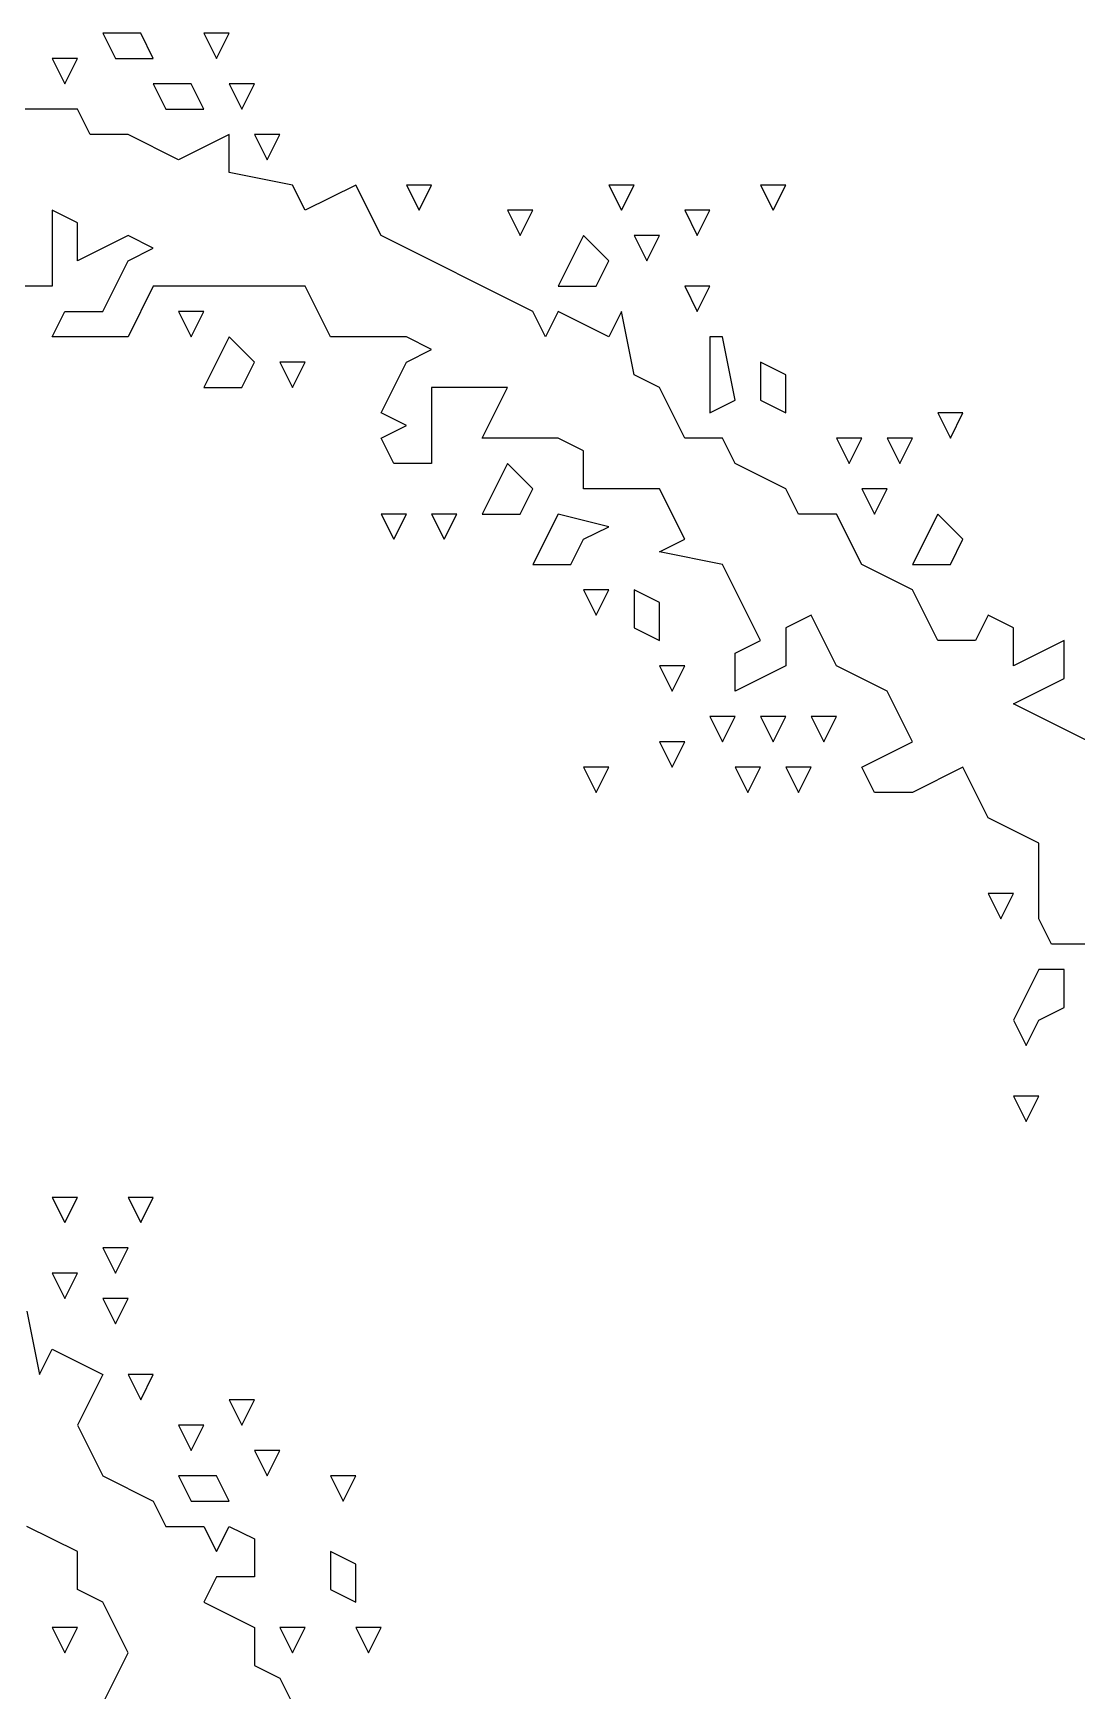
# Model space of a CAD drawing. Extents: x 2 to 124, y 0 to 170.
# Drawn here: x 39.4 to 46.04, y 157.85 to 168.39 of the extents above; entities that cross this region are included whole.
import ezdxf

# ---------------------------------------------------------------- set-up
doc = ezdxf.new("R2010")
doc.units = 0
doc.layers.add('Layer0', color=7, linetype='Continuous')

msp = doc.modelspace()

# ---------------------------------------------------------------- linework, layer by layer
at = {"layer": 'Layer0', "color": 5, "linetype": 'CONTINUOUS'}
for p, q in [((39.84375, 168.3902, 0.1), (39.92424, 168.2292, 0.1)), ((40.08523, 168.3902, 0.1), (39.84375, 168.3902, 0.1)), ((40.16572, 168.2292, 0.1), (40.08523, 168.3902, 0.1)), ((40.48769, 168.3902, 0.1), (40.56818, 168.2292, 0.1)), ((40.64867, 168.3902, 0.1), (40.48769, 168.3902, 0.1)), ((40.56818, 168.2292, 0.1), (40.64867, 168.3902, 0.1)), ((39.52178, 168.2292, 0.1), (39.60227, 168.0682, 0.1)), ((39.68277, 168.2292, 0.1), (39.52178, 168.2292, 0.1)), ((39.60227, 168.0682, 0.1), (39.68277, 168.2292, 0.1)), ((39.92424, 168.2292, 0.1), (40.16572, 168.2292, 0.1)), ((40.16572, 168.0682, 0.1), (40.24621, 167.9072, 0.1)), ((40.4072, 168.0682, 0.1), (40.16572, 168.0682, 0.1)), ((40.48769, 167.9072, 0.1), (40.4072, 168.0682, 0.1)), ((40.64867, 168.0682, 0.1), (40.72917, 167.9072, 0.1)), ((40.80966, 168.0682, 0.1), (40.64867, 168.0682, 0.1)), ((40.72917, 167.9072, 0.1), (40.80966, 168.0682, 0.1)), ((39.68277, 167.9072, 0.1), (39.19981, 167.9072, 0.1)), ((39.76326, 167.7462, 0.1), (39.68277, 167.9072, 0.1)), ((40.24621, 167.9072, 0.1), (40.48769, 167.9072, 0.1)), ((40.00473, 167.7462, 0.1), (39.76326, 167.7462, 0.1)), ((40.3267, 167.5852, 0.1), (40.00473, 167.7462, 0.1)), ((40.64867, 167.7462, 0.1), (40.3267, 167.5852, 0.1)), ((40.64867, 167.5047, 0.1), (40.64867, 167.7462, 0.1)), ((40.80966, 167.7462, 0.1), (40.89015, 167.5852, 0.1)), ((40.97064, 167.7462, 0.1), (40.80966, 167.7462, 0.1)), ((40.89015, 167.5852, 0.1), (40.97064, 167.7462, 0.1)), ((41.05114, 167.4242, 0.1), (40.64867, 167.5047, 0.1)), ((41.13163, 167.2633, 0.1), (41.05114, 167.4242, 0.1)), ((41.4536, 167.4242, 0.1), (41.13163, 167.2633, 0.1)), ((41.61458, 167.1023, 0.1), (41.4536, 167.4242, 0.1)), ((41.77557, 167.4242, 0.1), (41.85606, 167.2633, 0.1)), ((41.93655, 167.4242, 0.1), (41.77557, 167.4242, 0.1)), ((41.85606, 167.2633, 0.1), (41.93655, 167.4242, 0.1)), ((43.06345, 167.4242, 0.1), (43.14394, 167.2633, 0.1)), ((43.22443, 167.4242, 0.1), (43.06345, 167.4242, 0.1)), ((43.14394, 167.2633, 0.1), (43.22443, 167.4242, 0.1)), ((44.02936, 167.4242, 0.1), (44.10985, 167.2633, 0.1)), ((44.19034, 167.4242, 0.1), (44.02936, 167.4242, 0.1)), ((44.10985, 167.2633, 0.1), (44.19034, 167.4242, 0.1)), ((39.68277, 167.1828, 0.1), (39.52178, 167.2633, 0.1)), ((39.52178, 167.2633, 0.1), (39.52178, 166.7803, 0.1)), ((42.41951, 167.2633, 0.1), (42.5, 167.1023, 0.1)), ((42.58049, 167.2633, 0.1), (42.41951, 167.2633, 0.1)), ((42.5, 167.1023, 0.1), (42.58049, 167.2633, 0.1)), ((43.5464, 167.2633, 0.1), (43.62689, 167.1023, 0.1)), ((43.70739, 167.2633, 0.1), (43.5464, 167.2633, 0.1)), ((43.62689, 167.1023, 0.1), (43.70739, 167.2633, 0.1)), ((39.68277, 166.9413, 0.1), (39.68277, 167.1828, 0.1)), ((40.00473, 167.1023, 0.1), (39.68277, 166.9413, 0.1)), ((40.16572, 167.0218, 0.1), (40.00473, 167.1023, 0.1)), ((42.58049, 166.6193, 0.1), (41.61458, 167.1023, 0.1)), ((42.90246, 167.1023, 0.1), (42.74148, 166.7803, 0.1)), ((43.06345, 166.9413, 0.1), (42.90246, 167.1023, 0.1)), ((43.22443, 167.1023, 0.1), (43.30492, 166.9413, 0.1)), ((43.38542, 167.1023, 0.1), (43.22443, 167.1023, 0.1)), ((43.30492, 166.9413, 0.1), (43.38542, 167.1023, 0.1)), ((39.84375, 166.6193, 0.1), (40.00473, 166.9413, 0.1)), ((40.00473, 166.9413, 0.1), (40.16572, 167.0218, 0.1)), ((42.98295, 166.7803, 0.1), (43.06345, 166.9413, 0.1)), ((39.52178, 166.7803, 0.1), (39.03883, 166.7803, 0.1)), ((40.16572, 166.7803, 0.1), (40.00473, 166.4583, 0.1)), ((41.13163, 166.7803, 0.1), (40.16572, 166.7803, 0.1)), ((41.29261, 166.4583, 0.1), (41.13163, 166.7803, 0.1)), ((42.74148, 166.7803, 0.1), (42.98295, 166.7803, 0.1)), ((43.5464, 166.7803, 0.1), (43.62689, 166.6193, 0.1)), ((43.70739, 166.7803, 0.1), (43.5464, 166.7803, 0.1)), ((43.62689, 166.6193, 0.1), (43.70739, 166.7803, 0.1)), ((39.52178, 166.4583, 0.1), (39.60227, 166.6193, 0.1)), ((39.60227, 166.6193, 0.1), (39.84375, 166.6193, 0.1)), ((40.3267, 166.6193, 0.1), (40.4072, 166.4583, 0.1)), ((40.48769, 166.6193, 0.1), (40.3267, 166.6193, 0.1)), ((40.4072, 166.4583, 0.1), (40.48769, 166.6193, 0.1)), ((42.66098, 166.4583, 0.1), (42.58049, 166.6193, 0.1)), ((42.74148, 166.6193, 0.1), (42.66098, 166.4583, 0.1)), ((43.06345, 166.4583, 0.1), (42.74148, 166.6193, 0.1)), ((43.14394, 166.6193, 0.1), (43.06345, 166.4583, 0.1)), ((43.22443, 166.2169, 0.1), (43.14394, 166.6193, 0.1)), ((40.00473, 166.4583, 0.1), (39.52178, 166.4583, 0.1)), ((40.64867, 166.4583, 0.1), (40.48769, 166.1364, 0.1)), ((40.80966, 166.2973, 0.1), (40.64867, 166.4583, 0.1)), ((41.77557, 166.4583, 0.1), (41.29261, 166.4583, 0.1)), ((41.93655, 166.3778, 0.1), (41.77557, 166.4583, 0.1)), ((43.70739, 166.4583, 0.1), (43.70739, 165.9754, 0.1)), ((43.78788, 166.4583, 0.1), (43.70739, 166.4583, 0.1)), ((43.86837, 166.0559, 0.1), (43.78788, 166.4583, 0.1)), ((40.72917, 166.1364, 0.1), (40.80966, 166.2973, 0.1)), ((40.97064, 166.2973, 0.1), (41.05114, 166.1364, 0.1)), ((41.13163, 166.2973, 0.1), (40.97064, 166.2973, 0.1)), ((41.05114, 166.1364, 0.1), (41.13163, 166.2973, 0.1)), ((41.61458, 165.9754, 0.1), (41.77557, 166.2973, 0.1)), ((41.77557, 166.2973, 0.1), (41.93655, 166.3778, 0.1)), ((44.02936, 166.2973, 0.1), (44.02936, 166.0559, 0.1)), ((44.19034, 166.2169, 0.1), (44.02936, 166.2973, 0.1)), ((43.38542, 166.1364, 0.1), (43.22443, 166.2169, 0.1)), ((44.19034, 165.9754, 0.1), (44.19034, 166.2169, 0.1)), ((40.48769, 166.1364, 0.1), (40.72917, 166.1364, 0.1)), ((42.41951, 166.1364, 0.1), (41.93655, 166.1364, 0.1)), ((41.93655, 166.1364, 0.1), (41.93655, 165.6534, 0.1)), ((42.25852, 165.8144, 0.1), (42.41951, 166.1364, 0.1)), ((43.5464, 165.8144, 0.1), (43.38542, 166.1364, 0.1)), ((41.77557, 165.8949, 0.1), (41.61458, 165.9754, 0.1)), ((43.70739, 165.9754, 0.1), (43.86837, 166.0559, 0.1)), ((44.02936, 166.0559, 0.1), (44.19034, 165.9754, 0.1)), ((45.15625, 165.9754, 0.1), (45.23674, 165.8144, 0.1)), ((45.31723, 165.9754, 0.1), (45.15625, 165.9754, 0.1)), ((45.23674, 165.8144, 0.1), (45.31723, 165.9754, 0.1)), ((41.61458, 165.8144, 0.1), (41.77557, 165.8949, 0.1)), ((41.69508, 165.6534, 0.1), (41.61458, 165.8144, 0.1)), ((42.74148, 165.8144, 0.1), (42.25852, 165.8144, 0.1)), ((42.90246, 165.7339, 0.1), (42.74148, 165.8144, 0.1)), ((43.78788, 165.8144, 0.1), (43.5464, 165.8144, 0.1)), ((43.86837, 165.6534, 0.1), (43.78788, 165.8144, 0.1)), ((44.51231, 165.8144, 0.1), (44.5928, 165.6534, 0.1)), ((44.6733, 165.8144, 0.1), (44.51231, 165.8144, 0.1)), ((44.5928, 165.6534, 0.1), (44.6733, 165.8144, 0.1)), ((44.83428, 165.8144, 0.1), (44.91477, 165.6534, 0.1)), ((44.99527, 165.8144, 0.1), (44.83428, 165.8144, 0.1)), ((44.91477, 165.6534, 0.1), (44.99527, 165.8144, 0.1)), ((42.90246, 165.4924, 0.1), (42.90246, 165.7339, 0.1)), ((41.93655, 165.6534, 0.1), (41.69508, 165.6534, 0.1)), ((42.41951, 165.6534, 0.1), (42.25852, 165.3314, 0.1)), ((42.58049, 165.4924, 0.1), (42.41951, 165.6534, 0.1)), ((44.19034, 165.4924, 0.1), (43.86837, 165.6534, 0.1)), ((42.5, 165.3314, 0.1), (42.58049, 165.4924, 0.1)), ((43.38542, 165.4924, 0.1), (42.90246, 165.4924, 0.1)), ((43.5464, 165.1705, 0.1), (43.38542, 165.4924, 0.1)), ((44.27083, 165.3314, 0.1), (44.19034, 165.4924, 0.1)), ((44.6733, 165.4924, 0.1), (44.75379, 165.3314, 0.1)), ((44.83428, 165.4924, 0.1), (44.6733, 165.4924, 0.1)), ((44.75379, 165.3314, 0.1), (44.83428, 165.4924, 0.1)), ((41.61458, 165.3314, 0.1), (41.69508, 165.1705, 0.1)), ((41.77557, 165.3314, 0.1), (41.61458, 165.3314, 0.1)), ((41.69508, 165.1705, 0.1), (41.77557, 165.3314, 0.1)), ((41.93655, 165.3314, 0.1), (42.01705, 165.1705, 0.1)), ((42.09754, 165.3314, 0.1), (41.93655, 165.3314, 0.1)), ((42.01705, 165.1705, 0.1), (42.09754, 165.3314, 0.1)), ((42.25852, 165.3314, 0.1), (42.5, 165.3314, 0.1)), ((42.74148, 165.3314, 0.1), (42.58049, 165.0095, 0.1)), ((43.06345, 165.2509, 0.1), (42.74148, 165.3314, 0.1)), ((42.90246, 165.1705, 0.1), (43.06345, 165.2509, 0.1)), ((44.51231, 165.3314, 0.1), (44.27083, 165.3314, 0.1)), ((44.6733, 165.0095, 0.1), (44.51231, 165.3314, 0.1)), ((45.15625, 165.3314, 0.1), (44.99527, 165.0095, 0.1)), ((45.31723, 165.1705, 0.1), (45.15625, 165.3314, 0.1)), ((42.82197, 165.0095, 0.1), (42.90246, 165.1705, 0.1)), ((43.38542, 165.09, 0.1), (43.5464, 165.1705, 0.1)), ((45.23674, 165.0095, 0.1), (45.31723, 165.1705, 0.1)), ((43.78788, 165.0095, 0.1), (43.38542, 165.09, 0.1)), ((42.58049, 165.0095, 0.1), (42.82197, 165.0095, 0.1)), ((44.02936, 164.5265, 0.1), (43.78788, 165.0095, 0.1)), ((44.99527, 164.8485, 0.1), (44.6733, 165.0095, 0.1)), ((44.99527, 165.0095, 0.1), (45.23674, 165.0095, 0.1)), ((42.90246, 164.8485, 0.1), (42.98295, 164.6875, 0.1)), ((43.06345, 164.8485, 0.1), (42.90246, 164.8485, 0.1)), ((42.98295, 164.6875, 0.1), (43.06345, 164.8485, 0.1)), ((43.22443, 164.8485, 0.1), (43.22443, 164.607, 0.1)), ((43.38542, 164.768, 0.1), (43.22443, 164.8485, 0.1)), ((45.15625, 164.5265, 0.1), (44.99527, 164.8485, 0.1)), ((43.38542, 164.5265, 0.1), (43.38542, 164.768, 0.1)), ((43.22443, 164.607, 0.1), (43.38542, 164.5265, 0.1)), ((44.35133, 164.6875, 0.1), (44.19034, 164.607, 0.1)), ((44.19034, 164.607, 0.1), (44.19034, 164.3655, 0.1)), ((44.51231, 164.3655, 0.1), (44.35133, 164.6875, 0.1)), ((45.47822, 164.6875, 0.1), (45.39773, 164.5265, 0.1)), ((45.6392, 164.607, 0.1), (45.47822, 164.6875, 0.1)), ((45.6392, 164.3655, 0.1), (45.6392, 164.607, 0.1)), ((43.86837, 164.446, 0.1), (44.02936, 164.5265, 0.1)), ((45.39773, 164.5265, 0.1), (45.15625, 164.5265, 0.1)), ((45.96117, 164.5265, 0.1), (45.6392, 164.3655, 0.1)), ((45.96117, 164.285, 0.1), (45.96117, 164.5265, 0.1)), ((43.86837, 164.2045, 0.1), (43.86837, 164.446, 0.1)), ((43.38542, 164.3655, 0.1), (43.46591, 164.2045, 0.1)), ((43.5464, 164.3655, 0.1), (43.38542, 164.3655, 0.1)), ((43.46591, 164.2045, 0.1), (43.5464, 164.3655, 0.1)), ((44.19034, 164.3655, 0.1), (43.86837, 164.2045, 0.1)), ((44.83428, 164.2045, 0.1), (44.51231, 164.3655, 0.1)), ((45.6392, 164.1241, 0.1), (45.96117, 164.285, 0.1)), ((44.99527, 163.8826, 0.1), (44.83428, 164.2045, 0.1)), ((46.12216, 163.8826, 0.1), (45.6392, 164.1241, 0.1)), ((43.70739, 164.0436, 0.1), (43.78788, 163.8826, 0.1)), ((43.86837, 164.0436, 0.1), (43.70739, 164.0436, 0.1)), ((43.78788, 163.8826, 0.1), (43.86837, 164.0436, 0.1)), ((44.02936, 164.0436, 0.1), (44.10985, 163.8826, 0.1)), ((44.19034, 164.0436, 0.1), (44.02936, 164.0436, 0.1)), ((44.10985, 163.8826, 0.1), (44.19034, 164.0436, 0.1)), ((44.35133, 164.0436, 0.1), (44.43182, 163.8826, 0.1)), ((44.51231, 164.0436, 0.1), (44.35133, 164.0436, 0.1)), ((44.43182, 163.8826, 0.1), (44.51231, 164.0436, 0.1)), ((43.38542, 163.8826, 0.1), (43.46591, 163.7216, 0.1)), ((43.5464, 163.8826, 0.1), (43.38542, 163.8826, 0.1)), ((43.46591, 163.7216, 0.1), (43.5464, 163.8826, 0.1)), ((44.6733, 163.7216, 0.1), (44.99527, 163.8826, 0.1)), ((42.90246, 163.7216, 0.1), (42.98295, 163.5606, 0.1)), ((43.06345, 163.7216, 0.1), (42.90246, 163.7216, 0.1)), ((42.98295, 163.5606, 0.1), (43.06345, 163.7216, 0.1)), ((43.86837, 163.7216, 0.1), (43.94886, 163.5606, 0.1)), ((44.02936, 163.7216, 0.1), (43.86837, 163.7216, 0.1)), ((43.94886, 163.5606, 0.1), (44.02936, 163.7216, 0.1)), ((44.19034, 163.7216, 0.1), (44.27083, 163.5606, 0.1)), ((44.35133, 163.7216, 0.1), (44.19034, 163.7216, 0.1)), ((44.27083, 163.5606, 0.1), (44.35133, 163.7216, 0.1)), ((44.75379, 163.5606, 0.1), (44.6733, 163.7216, 0.1)), ((45.31723, 163.7216, 0.1), (44.99527, 163.5606, 0.1)), ((45.47822, 163.3996, 0.1), (45.31723, 163.7216, 0.1)), ((44.99527, 163.5606, 0.1), (44.75379, 163.5606, 0.1)), ((45.80019, 163.2386, 0.1), (45.47822, 163.3996, 0.1)), ((45.80019, 162.7557, 0.1), (45.80019, 163.2386, 0.1)), ((45.47822, 162.9167, 0.1), (45.55871, 162.7557, 0.1)), ((45.6392, 162.9167, 0.1), (45.47822, 162.9167, 0.1)), ((45.55871, 162.7557, 0.1), (45.6392, 162.9167, 0.1)), ((45.88068, 162.5947, 0.1), (45.80019, 162.7557, 0.1)), ((46.12216, 162.5947, 0.1), (45.88068, 162.5947, 0.1)), ((45.80019, 162.4337, 0.1), (45.6392, 162.1117, 0.1)), ((45.96117, 162.4337, 0.1), (45.80019, 162.4337, 0.1)), ((45.96117, 162.1922, 0.1), (45.96117, 162.4337, 0.1)), ((45.80019, 162.1117, 0.1), (45.96117, 162.1922, 0.1)), ((45.6392, 162.1117, 0.1), (45.7197, 161.9508, 0.1)), ((45.7197, 161.9508, 0.1), (45.80019, 162.1117, 0.1)), ((45.6392, 161.6288, 0.1), (45.7197, 161.4678, 0.1)), ((45.80019, 161.6288, 0.1), (45.6392, 161.6288, 0.1)), ((45.7197, 161.4678, 0.1), (45.80019, 161.6288, 0.1)), ((39.52178, 160.9848, 0.1), (39.60227, 160.8239, 0.1)), ((39.68277, 160.9848, 0.1), (39.52178, 160.9848, 0.1)), ((39.60227, 160.8239, 0.1), (39.68277, 160.9848, 0.1)), ((40.00473, 160.9848, 0.1), (40.08523, 160.8239, 0.1)), ((40.16572, 160.9848, 0.1), (40.00473, 160.9848, 0.1)), ((40.08523, 160.8239, 0.1), (40.16572, 160.9848, 0.1)), ((39.84375, 160.6629, 0.1), (39.92424, 160.5019, 0.1)), ((40.00473, 160.6629, 0.1), (39.84375, 160.6629, 0.1)), ((39.92424, 160.5019, 0.1), (40.00473, 160.6629, 0.1)), ((39.52178, 160.5019, 0.1), (39.60227, 160.3409, 0.1)), ((39.68277, 160.5019, 0.1), (39.52178, 160.5019, 0.1)), ((39.60227, 160.3409, 0.1), (39.68277, 160.5019, 0.1)), ((39.84375, 160.3409, 0.1), (39.92424, 160.1799, 0.1)), ((40.00473, 160.3409, 0.1), (39.84375, 160.3409, 0.1)), ((39.92424, 160.1799, 0.1), (40.00473, 160.3409, 0.1)), ((39.3608, 160.2604, 0.1), (39.44129, 159.858, 0.1)), ((39.44129, 159.858, 0.1), (39.52178, 160.0189, 0.1)), ((39.52178, 160.0189, 0.1), (39.84375, 159.858, 0.1)), ((39.84375, 159.858, 0.1), (39.68277, 159.536, 0.1)), ((40.00473, 159.858, 0.1), (40.08523, 159.697, 0.1)), ((40.16572, 159.858, 0.1), (40.00473, 159.858, 0.1)), ((40.08523, 159.697, 0.1), (40.16572, 159.858, 0.1)), ((40.64867, 159.697, 0.1), (40.72917, 159.536, 0.1)), ((40.80966, 159.697, 0.1), (40.64867, 159.697, 0.1)), ((40.72917, 159.536, 0.1), (40.80966, 159.697, 0.1)), ((39.68277, 159.536, 0.1), (39.84375, 159.214, 0.1)), ((40.3267, 159.536, 0.1), (40.4072, 159.375, 0.1)), ((40.48769, 159.536, 0.1), (40.3267, 159.536, 0.1)), ((40.4072, 159.375, 0.1), (40.48769, 159.536, 0.1)), ((40.80966, 159.375, 0.1), (40.89015, 159.214, 0.1)), ((40.97064, 159.375, 0.1), (40.80966, 159.375, 0.1)), ((40.89015, 159.214, 0.1), (40.97064, 159.375, 0.1)), ((39.84375, 159.214, 0.1), (40.16572, 159.053, 0.1)), ((40.3267, 159.214, 0.1), (40.4072, 159.053, 0.1)), ((40.56818, 159.214, 0.1), (40.3267, 159.214, 0.1)), ((40.64867, 159.053, 0.1), (40.56818, 159.214, 0.1)), ((41.29261, 159.214, 0.1), (41.37311, 159.053, 0.1)), ((41.4536, 159.214, 0.1), (41.29261, 159.214, 0.1)), ((41.37311, 159.053, 0.1), (41.4536, 159.214, 0.1)), ((40.16572, 159.053, 0.1), (40.24621, 158.892, 0.1)), ((40.4072, 159.053, 0.1), (40.64867, 159.053, 0.1)), ((39.68277, 158.7311, 0.1), (39.3608, 158.892, 0.1)), ((40.24621, 158.892, 0.1), (40.48769, 158.892, 0.1)), ((40.48769, 158.892, 0.1), (40.56818, 158.7311, 0.1)), ((40.56818, 158.7311, 0.1), (40.64867, 158.892, 0.1)), ((40.64867, 158.892, 0.1), (40.80966, 158.8116, 0.1)), ((40.80966, 158.8116, 0.1), (40.80966, 158.5701, 0.1)), ((39.68277, 158.4896, 0.1), (39.68277, 158.7311, 0.1)), ((41.29261, 158.7311, 0.1), (41.29261, 158.4896, 0.1)), ((41.4536, 158.6506, 0.1), (41.29261, 158.7311, 0.1)), ((41.4536, 158.4091, 0.1), (41.4536, 158.6506, 0.1)), ((39.84375, 158.4091, 0.1), (39.68277, 158.4896, 0.1)), ((40.56818, 158.5701, 0.1), (40.48769, 158.4091, 0.1)), ((40.80966, 158.5701, 0.1), (40.56818, 158.5701, 0.1)), ((41.29261, 158.4896, 0.1), (41.4536, 158.4091, 0.1)), ((40.00473, 158.0871, 0.1), (39.84375, 158.4091, 0.1)), ((40.48769, 158.4091, 0.1), (40.80966, 158.2481, 0.1)), ((39.52178, 158.2481, 0.1), (39.60227, 158.0871, 0.1)), ((39.68277, 158.2481, 0.1), (39.52178, 158.2481, 0.1)), ((39.60227, 158.0871, 0.1), (39.68277, 158.2481, 0.1)), ((40.80966, 158.2481, 0.1), (40.80966, 158.0066, 0.1)), ((40.97064, 158.2481, 0.1), (41.05114, 158.0871, 0.1)), ((41.13163, 158.2481, 0.1), (40.97064, 158.2481, 0.1)), ((41.05114, 158.0871, 0.1), (41.13163, 158.2481, 0.1)), ((41.4536, 158.2481, 0.1), (41.53409, 158.0871, 0.1)), ((41.61458, 158.2481, 0.1), (41.4536, 158.2481, 0.1)), ((41.53409, 158.0871, 0.1), (41.61458, 158.2481, 0.1)), ((39.84375, 157.7652, 0.1), (40.00473, 158.0871, 0.1)), ((40.80966, 158.0066, 0.1), (40.97064, 157.9261, 0.1)), ((40.97064, 157.9261, 0.1), (41.05114, 157.7652, 0.1))]:
    msp.add_line(p, q, dxfattribs=at)

doc.saveas('drawing.dxf')
